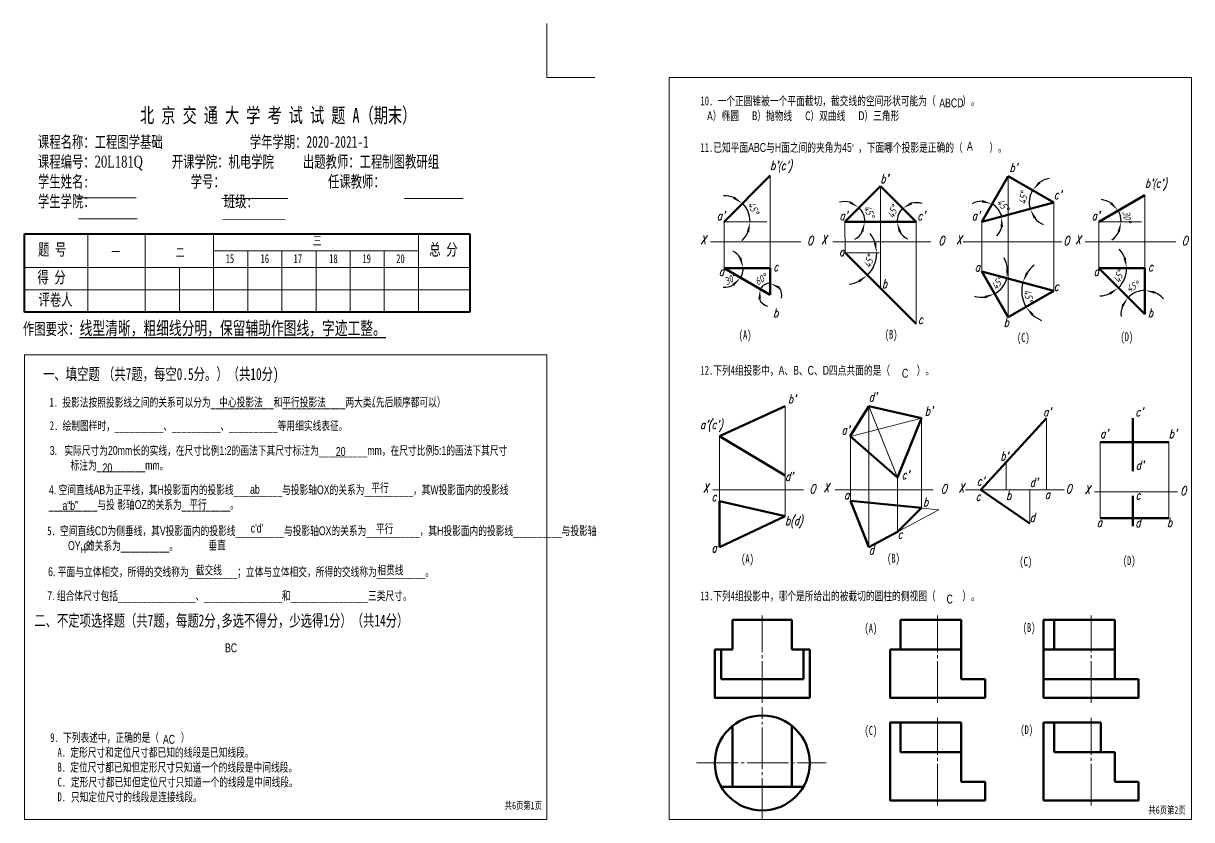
# Model space of a CAD drawing. Header units: millimetres. Extents: x 17497 to 18907, y 3200 to 3601.
# Drawn here: x 17497.1 to 17890.6, y 3332.3 to 3600.5 of the extents above; entities that cross this region are included whole.
import ezdxf

# ---------------------------------------------------------------- set-up
doc = ezdxf.new("R2010")
doc.units = ezdxf.units.MM
doc.header["$PDSIZE"] = -1
doc.linetypes.add('CENTER', pattern=[17, 14, -1, 1, -1])
for name, color, linetype, lineweight in [('中心线', 1, 'CENTER', 20), ('文字', 5, 'Continuous', 30), ('文字题目', 7, 'Continuous', 30), ('答案', 1, 'Continuous', 20), ('粗实线', 7, 'Continuous', 50), ('细实线', 5, 'Continuous', 20)]:
    doc.layers.add(name, color=color, linetype=linetype, lineweight=lineweight)
doc.styles.add('Romas', font='romans.shx', dxfattribs={"width": 0.7, "oblique": 15})
doc.styles.add('zhongwen', font='', dxfattribs={"width": 0.7})
doc.styles.add('中文', font='', dxfattribs={"width": 0.7})
doc.styles.add('仿宋体', font='simfang.ttf', dxfattribs={"width": 0.7})
doc.styles.add('数字', font='isocp.shx', dxfattribs={"width": 0.8, "oblique": 15, "bigfont": 'bigfont.shx'})
doc.styles.get('zhongwen').set_extended_font_data('仿宋_GB2312')
doc.styles.get('中文').set_extended_font_data('SimSun')
doc.dimstyles.new('GB-25', dxfattribs={"dimtxt": 2.5, "dimasz": 3.5, "dimexe": 1.75, "dimexo": 0, "dimgap": 0.875, "dimtad": 1, "dimdec": 0, "dimdsep": 46, "dimtxsty": '数字', "dimblk": 'Arrow', "dimcen": 3.5, "dimadec": 0, "dimazin": 0, "dimtfac": 0.7, "dimtdec": 0, "dimtmove": 0, "dimatfit": 0, "dimldrblk": 'Arrow', "dimfxl": 1.75, "dimtzin": 0, "dimarcsym": 0})

# ---------------------------------------------------------------- blocks, each defined once
blk = doc.blocks.new('Arrow')
blk.add_lwpolyline([(0, 0, 0, 0.238, 0), (-1, 0, 0.238, 0.238, 0)], format="xyseb")
blk = doc.blocks.new('*D54')
at = {"layer": 'Defpoints', "color": 0, "transparency": 16777216}
for p in [(17748.69, 3549.25), (17733.13, 3533.7), (17733.13, 3533.7), (17741.62, 3535.97), (17747.51, 3533.7)]:
    blk.add_point(p, dxfattribs=at)
at = {"layer": '文字', "color": 0, "lineweight": -2, "transparency": 16777216}
for start, end in [(67.9806, 90.9612), (0, 45), (314.0388, 337.0194)]:
    blk.add_arc((17733.13, 3533.7), 8.79, start, end, dxfattribs=at)
at = {"layer": '文字', "color": 0, "lineweight": -2, "transparency": 16777216, "xscale": 3.5, "yscale": 3.5, "zscale": 3.5}
for p, rotation in [((17739.34, 3539.91), 326.4903041839972), ((17741.92, 3533.7), 78.50969581600388)]:
    blk.add_blockref('Arrow', p, dxfattribs=dict(at, rotation=rotation))
at = {"layer": '文字', "color": 0, "transparency": 16777216, "insert": (17743.02, 3538.3), "char_height": 2.5, "attachment_point": 5, "rotation": 294.983, "style": '数字'}
blk.add_mtext('45°', dxfattribs=at)
blk = doc.blocks.new('*D55')
at = {"layer": 'Defpoints', "color": 0, "transparency": 16777216}
for p in [(17733.13, 3518.09), (17748.69, 3518.09), (17747.35, 3512.78), (17748.69, 3509.11), (17748.69, 3509.11)]:
    blk.add_point(p, dxfattribs=at)
at = {"layer": '文字', "color": 0, "lineweight": -2, "transparency": 16777216}
for start, end in [(90, 150), (343.5886, 36.7943), (203.2057, 256.4114)]:
    blk.add_arc((17748.69, 3509.11), 3.91, start, end, dxfattribs=at)
at = {"layer": '文字', "color": 0, "lineweight": -2, "transparency": 16777216, "xscale": 3.5, "yscale": 3.5, "zscale": 3.5}
for p, rotation in [((17745.3, 3511.06), 86.60283879009471), ((17748.69, 3513.02), 153.3971612098903)]:
    blk.add_blockref('Arrow', p, dxfattribs=dict(at, rotation=rotation))
at = {"layer": '文字', "color": 0, "transparency": 16777216, "insert": (17745.54, 3514.26), "char_height": 2.5, "attachment_point": 5, "rotation": 31.4087, "style": '数字'}
blk.add_mtext('60°', dxfattribs=at)
blk = doc.blocks.new('*D56')
at = {"layer": 'Defpoints', "color": 0, "transparency": 16777216}
for p in [(17773.94, 3523.21), (17773.94, 3523.21), (17794.83, 3523.21), (17783.14, 3517.89), (17802.67, 3494.48)]:
    blk.add_point(p, dxfattribs=at)
at = {"layer": '细实线', "color": 0, "lineweight": -2, "transparency": 16777216}
for start, end in [(18.9565, 37.913), (315, 360), (277.087, 296.0435)]:
    blk.add_arc((17773.94, 3523.21), 10.63, start, end, dxfattribs=at)
at = {"layer": '细实线', "color": 0, "lineweight": -2, "transparency": 16777216, "xscale": 3.5, "yscale": 3.5, "zscale": 3.5}
for p, rotation in [((17784.56, 3523.21), 279.4782427736553), ((17781.45, 3515.69), 35.52175722634531)]:
    blk.add_blockref('Arrow', p, dxfattribs=dict(at, rotation=rotation))
at = {"layer": '细实线', "color": 0, "transparency": 16777216, "insert": (17781.94, 3520.33), "char_height": 2.5, "attachment_point": 5, "rotation": 70.2132, "style": '数字'}
blk.add_mtext('45°', dxfattribs=at)
blk = doc.blocks.new('*D57')
at = {"layer": 'Defpoints', "color": 0, "transparency": 16777216}
for p in [(17733.13, 3518.09), (17733.13, 3518.09), (17748.69, 3518.09), (17739.49, 3516.97), (17748.69, 3509.11)]:
    blk.add_point(p, dxfattribs=at)
at = {"layer": '文字', "color": 0, "lineweight": -2, "transparency": 16777216}
for start, end in [(31.4463, 62.8927), (330, 360), (267.1073, 298.5537)]:
    blk.add_arc((17733.13, 3518.09), 6.46, start, end, dxfattribs=at)
at = {"layer": '文字', "color": 0, "lineweight": -2, "transparency": 16777216, "xscale": 3.5, "yscale": 3.5, "zscale": 3.5}
for p, rotation in [((17739.59, 3518.09), 285.7231667387285), ((17738.72, 3514.86), 44.2768332612427)]:
    blk.add_blockref('Arrow', p, dxfattribs=dict(at, rotation=rotation))
at = {"layer": '文字', "color": 0, "transparency": 16777216, "insert": (17735.2, 3514.28), "char_height": 2.5, "attachment_point": 5, "rotation": 28.5537, "style": '数字'}
blk.add_mtext('30°', dxfattribs=at)
blk = doc.blocks.new('*D58')
at = {"layer": 'Defpoints', "color": 0, "transparency": 16777216}
for p in [(17786.28, 3545.24), (17773.78, 3533.69), (17791.61, 3535.36), (17797.83, 3533.69), (17797.83, 3533.69)]:
    blk.add_point(p, dxfattribs=at)
at = {"layer": '文字', "color": 0, "lineweight": -2, "transparency": 16777216}
for start, end in [(135, 180), (71.9527, 103.4763), (211.5237, 243.0473)]:
    blk.add_arc((17797.83, 3533.69), 6.44, start, end, dxfattribs=at)
at = {"layer": '文字', "color": 0, "lineweight": -2, "transparency": 16777216, "xscale": 3.5, "yscale": 3.5, "zscale": 3.5}
for p, rotation in [((17793.27, 3538.24), 209.2381716188567), ((17791.39, 3533.69), 105.7618283811489)]:
    blk.add_blockref('Arrow', p, dxfattribs=dict(at, rotation=rotation))
at = {"layer": '文字', "color": 0, "transparency": 16777216, "insert": (17789.96, 3537.07), "char_height": 2.5, "attachment_point": 5, "rotation": 66.7899, "style": '数字'}
blk.add_mtext('45°', dxfattribs=at)
blk = doc.blocks.new('*D59')
at = {"layer": 'Defpoints', "color": 0, "transparency": 16777216}
for p in [(17785.81, 3545.73), (17773.78, 3533.69), (17773.78, 3533.69), (17780.34, 3535.45), (17797.83, 3533.69)]:
    blk.add_point(p, dxfattribs=at)
at = {"layer": '文字', "color": 0, "lineweight": -2, "transparency": 16777216}
for start, end in [(74.826, 104.6519), (0, 45), (300.3481, 330.174)]:
    blk.add_arc((17773.78, 3533.69), 6.8, start, end, dxfattribs=at)
at = {"layer": '文字', "color": 0, "lineweight": -2, "transparency": 16777216, "xscale": 3.5, "yscale": 3.5, "zscale": 3.5}
for p, rotation in [((17778.58, 3538.5), 329.9129754440715), ((17780.58, 3533.69), 75.08702455593372)]:
    blk.add_blockref('Arrow', p, dxfattribs=dict(at, rotation=rotation))
at = {"layer": '文字', "color": 0, "transparency": 16777216, "insert": (17782.02, 3537.11), "char_height": 2.5, "attachment_point": 5, "rotation": 292.5454, "style": '数字'}
blk.add_mtext('45°', dxfattribs=at)
blk = doc.blocks.new('*D60')
at = {"layer": 'Defpoints', "color": 0, "transparency": 16777216}
for p in [(17828.84, 3549.08), (17844.24, 3540.19), (17819.96, 3533.69), (17819.96, 3533.69), (17825.97, 3537.16)]:
    blk.add_point(p, dxfattribs=at)
at = {"layer": '文字', "color": 0, "lineweight": -2, "transparency": 16777216}
for start, end in [(89.2029, 118.4058), (15, 60), (316.5942, 345.7971)]:
    blk.add_arc((17819.96, 3533.69), 6.94, start, end, dxfattribs=at)
at = {"layer": '文字', "color": 0, "lineweight": -2, "transparency": 16777216, "xscale": 3.5, "yscale": 3.5, "zscale": 3.5}
for p, rotation in [((17823.43, 3539.7), 344.6014620472535), ((17826.66, 3535.49), 90.39853795273059)]:
    blk.add_blockref('Arrow', p, dxfattribs=dict(at, rotation=rotation))
at = {"layer": '文字', "color": 0, "transparency": 16777216, "insert": (17827.09, 3539.28), "char_height": 2.5, "attachment_point": 5, "rotation": 308.095, "style": '数字'}
blk.add_mtext('45°', dxfattribs=at)
blk = doc.blocks.new('*D61')
at = {"layer": 'Defpoints', "color": 0, "transparency": 16777216}
for p in [(17828.84, 3549.08), (17835.95, 3540.19), (17844.24, 3540.19), (17844.24, 3540.19), (17819.96, 3533.69)]:
    blk.add_point(p, dxfattribs=at)
at = {"layer": '文字', "color": 0, "lineweight": -2, "transparency": 16777216}
for start, end in [(101.2484, 125.6242), (150, 195), (219.3758, 243.7516)]:
    blk.add_arc((17844.24, 3540.19), 8.29, start, end, dxfattribs=at)
at = {"layer": '文字', "color": 0, "lineweight": -2, "transparency": 16777216, "xscale": 3.5, "yscale": 3.5, "zscale": 3.5}
for p, rotation in [((17837.06, 3544.34), 227.8120947619473), ((17836.23, 3538.05), 117.1879052380626)]:
    blk.add_blockref('Arrow', p, dxfattribs=dict(at, rotation=rotation))
at = {"layer": '文字', "color": 0, "transparency": 16777216, "insert": (17833.93, 3541.69), "char_height": 2.5, "attachment_point": 5, "rotation": 81.7222, "style": '数字'}
blk.add_mtext('45°', dxfattribs=at)
blk = doc.blocks.new('*D62')
at = {"layer": 'Defpoints', "color": 0, "transparency": 16777216}
for p in [(17819.96, 3516.98), (17819.96, 3516.98), (17826.13, 3510.81), (17844.24, 3510.48), (17828.84, 3501.59)]:
    blk.add_point(p, dxfattribs=at)
at = {"layer": '文字', "color": 0, "lineweight": -2, "transparency": 16777216}
for start, end in [(8.1395, 31.2791), (300, 345), (253.7209, 276.8605)]:
    blk.add_arc((17819.96, 3516.98), 8.73, start, end, dxfattribs=at)
at = {"layer": '文字', "color": 0, "lineweight": -2, "transparency": 16777216, "xscale": 3.5, "yscale": 3.5, "zscale": 3.5}
for p, rotation in [((17828.38, 3514.73), 266.5697728846606), ((17824.32, 3509.43), 18.43022711533362)]:
    blk.add_blockref('Arrow', p, dxfattribs=dict(at, rotation=rotation))
at = {"layer": '文字', "color": 0, "transparency": 16777216, "insert": (17825.2, 3512.97), "char_height": 2.5, "attachment_point": 5, "rotation": 52.5509, "style": '数字'}
blk.add_mtext('45°', dxfattribs=at)
blk = doc.blocks.new('*D63')
at = {"layer": 'Defpoints', "color": 0, "transparency": 16777216}
for p in [(17819.96, 3516.98), (17833.39, 3510.48), (17844.24, 3510.48), (17844.24, 3510.48), (17828.84, 3501.59)]:
    blk.add_point(p, dxfattribs=at)
at = {"layer": '文字', "color": 0, "lineweight": -2, "transparency": 16777216}
for start, end in [(127.8619, 146.431), (165, 210), (228.569, 247.1381)]:
    blk.add_arc((17844.24, 3510.48), 10.85, start, end, dxfattribs=at)
at = {"layer": '文字', "color": 0, "lineweight": -2, "transparency": 16777216, "xscale": 3.5, "yscale": 3.5, "zscale": 3.5}
for p, rotation in [((17833.76, 3513.29), 245.7154845178228), ((17834.84, 3505.05), 129.2845154821714)]:
    blk.add_blockref('Arrow', p, dxfattribs=dict(at, rotation=rotation))
at = {"layer": '文字', "color": 0, "transparency": 16777216, "insert": (17835.68, 3508.79), "char_height": 2.5, "attachment_point": 5, "rotation": 281.1316, "style": '数字'}
blk.add_mtext('45°', dxfattribs=at)
blk = doc.blocks.new('*D68')
at = {"layer": 'Defpoints', "color": 0, "transparency": 16777216}
for p in [(17878.42, 3544.69), (17859.37, 3533.7), (17859.37, 3533.7), (17866.44, 3536.27), (17873.75, 3533.7)]:
    blk.add_point(p, dxfattribs=at)
at = {"layer": '文字', "color": 0, "lineweight": -2, "transparency": 16777216}
for start, end in [(56.9049, 83.8098), (0, 30), (306.1902, 333.0951)]:
    blk.add_arc((17859.37, 3533.7), 7.52, start, end, dxfattribs=at)
at = {"layer": '文字', "color": 0, "lineweight": -2, "transparency": 16777216, "xscale": 3.5, "yscale": 3.5, "zscale": 3.5}
for p, rotation in [((17865.88, 3537.46), 313.4524583747278), ((17866.89, 3533.7), 76.54754162527036)]:
    blk.add_blockref('Arrow', p, dxfattribs=dict(at, rotation=rotation))
at = {"layer": '文字', "color": 0, "transparency": 16777216, "insert": (17868.87, 3535.37), "char_height": 2.5, "attachment_point": 5, "rotation": 280.0106, "style": '数字'}
blk.add_mtext('30°', dxfattribs=at)
blk = doc.blocks.new('*D69')
at = {"layer": 'Defpoints', "color": 0, "transparency": 16777216}
for p in [(17859.37, 3518.09), (17859.37, 3518.09), (17874.92, 3518.09), (17868.43, 3515.66), (17874.92, 3502.53)]:
    blk.add_point(p, dxfattribs=at)
at = {"layer": '文字', "color": 0, "lineweight": -2, "transparency": 16777216}
for start, end in [(21.4996, 42.9992), (315, 0), (272.0008, 293.5004)]:
    blk.add_arc((17859.37, 3518.09), 9.38, start, end, dxfattribs=at)
at = {"layer": '文字', "color": 0, "lineweight": -2, "transparency": 16777216, "xscale": 3.5, "yscale": 3.5, "zscale": 3.5}
for p, rotation in [((17868.75, 3518.09), 280.7497878928218), ((17866, 3511.45), 34.2502121071739)]:
    blk.add_blockref('Arrow', p, dxfattribs=dict(at, rotation=rotation))
at = {"layer": '文字', "color": 0, "transparency": 16777216, "insert": (17866.06, 3515.28), "char_height": 2.5, "attachment_point": 5, "rotation": 67.2627, "style": '数字'}
blk.add_mtext('45°', dxfattribs=at)
blk = doc.blocks.new('*D70')
at = {"layer": 'Defpoints', "color": 0, "transparency": 16777216}
for p in [(17859.37, 3518.09), (17874.92, 3518.09), (17872.83, 3510.34), (17874.92, 3502.53), (17874.92, 3502.53)]:
    blk.add_point(p, dxfattribs=at)
at = {"layer": '文字', "color": 0, "lineweight": -2, "transparency": 16777216}
for start, end in [(90, 135), (39.953, 64.9765), (160.0235, 185.047)]:
    blk.add_arc((17874.92, 3502.53), 8.08, start, end, dxfattribs=at)
at = {"layer": '文字', "color": 0, "lineweight": -2, "transparency": 16777216, "xscale": 3.5, "yscale": 3.5, "zscale": 3.5}
for p, rotation in [((17874.92, 3510.61), 167.4882473665967), ((17869.21, 3508.25), 57.51175263339031)]:
    blk.add_blockref('Arrow', p, dxfattribs=dict(at, rotation=rotation))
at = {"layer": '文字', "color": 0, "transparency": 16777216, "insert": (17870.81, 3511.87), "char_height": 2.5, "attachment_point": 5, "rotation": 23.7758, "style": '数字'}
blk.add_mtext('45°', dxfattribs=at)

msp = doc.modelspace()

# ---------------------------------------------------------------- linework, layer by layer
at = {"layer": '中心线'}
for p, q in [((17746.02, 3371.67), (17746.02, 3401.09)), ((17805.04, 3371.67), (17805.04, 3401.09)), ((17856.77, 3371.67), (17856.77, 3401.09)), ((17746.02, 3332.29), (17746.02, 3370.15)), ((17805.04, 3337.11), (17805.04, 3366.54)), ((17856.77, 3337.11), (17856.77, 3366.54)), ((17723.9, 3351.4), (17767.57, 3351.4))]:
    msp.add_line(p, q, dxfattribs=at)
at = {"layer": '答案'}
for p, q in [((17781.92, 3471.54), (17791.61, 3447.6)), ((17775.75, 3461.37), (17799.65, 3467.59)), ((17775.75, 3439.7), (17805.47, 3436.7)), ((17781.92, 3424.07), (17805.47, 3436.7))]:
    msp.add_line(p, q, dxfattribs=at)
at = {"layer": '粗实线'}
for p, q in [((17733.13, 3533.7), (17748.69, 3549.25)), ((17785.81, 3545.73), (17773.78, 3533.69)), ((17797.83, 3533.69), (17785.8, 3545.72)), ((17819.96, 3533.69), (17828.84, 3549.08)), ((17844.24, 3540.19), (17828.84, 3549.08)), ((17859.37, 3533.7), (17874.92, 3542.68)), ((17819.96, 3533.69), (17844.24, 3540.19)), ((17773.78, 3533.69), (17797.83, 3533.69)), ((17797.83, 3499.31), (17773.94, 3523.21)), ((17733.13, 3518.09), (17748.69, 3518.09)), ((17748.69, 3509.11), (17733.13, 3518.09)), ((17748.69, 3518.09), (17748.69, 3509.11)), ((17859.37, 3518.09), (17874.92, 3518.09)), ((17874.92, 3502.53), (17859.37, 3518.09)), ((17874.92, 3518.09), (17874.92, 3502.53)), ((17819.96, 3516.98), (17844.24, 3510.48)), ((17819.96, 3516.98), (17828.84, 3501.59)), ((17828.84, 3501.59), (17844.24, 3510.48)), ((17753.72, 3471.54), (17731.59, 3461.49)), ((17775.61, 3461.49), (17781.92, 3471.54)), ((17781.92, 3471.54), (17799.65, 3467.59)), ((17799.65, 3467.59), (17791.61, 3447.6)), ((17819.64, 3443.36), (17841.73, 3467.59)), ((17870.87, 3467.59), (17870.87, 3449.63)), ((17731.59, 3461.49), (17753.72, 3448.27)), ((17791.61, 3447.6), (17775.61, 3461.49)), ((17859.83, 3459.46), (17882.97, 3459.46)), ((17819.64, 3443.36), (17836.15, 3432.07)), ((17753.72, 3434.49), (17731.59, 3439.59)), ((17731.59, 3439.59), (17731.59, 3424.07)), ((17775.75, 3439.7), (17781.92, 3424.07)), ((17799.65, 3437.29), (17775.75, 3439.7)), ((17870.87, 3441.41), (17870.87, 3431.18)), ((17791.61, 3429.27), (17799.65, 3437.29)), ((17731.59, 3424.07), (17753.72, 3434.49)), ((17859.83, 3433.9), (17882.97, 3433.9)), ((17781.92, 3424.07), (17791.61, 3429.27)), ((17736.02, 3389.56), (17736.02, 3399.56)), ((17756.02, 3389.56), (17756.02, 3399.56)), ((17792.55, 3389.56), (17792.55, 3399.56)), ((17813.04, 3399.56), (17813.04, 3379.56)), ((17844.28, 3389.56), (17844.28, 3399.56)), ((17864.77, 3399.56), (17864.77, 3379.56)), ((17730.02, 3389.56), (17736.02, 3389.56)), ((17732.16, 3379.56), (17732.16, 3389.56)), ((17732.16, 3389.56), (17732.16, 3379.56)), ((17756.02, 3389.56), (17762.02, 3389.56)), ((17759.88, 3379.56), (17759.88, 3389.56)), ((17792.55, 3389.56), (17789.04, 3389.56)), ((17792.55, 3389.56), (17813.04, 3389.56)), ((17844.28, 3389.56), (17840.77, 3389.56)), ((17844.28, 3389.56), (17864.77, 3389.56)), ((17732.16, 3379.56), (17759.88, 3379.56)), ((17813.04, 3379.56), (17821.04, 3379.56)), ((17840.77, 3379.56), (17872.77, 3379.56)), ((17792.55, 3355), (17792.55, 3365)), ((17813.04, 3365), (17813.04, 3345)), ((17844.28, 3355), (17844.28, 3365)), ((17860.04, 3355), (17860.04, 3365)), ((17736.02, 3363.89), (17736.02, 3343.4)), ((17756.02, 3363.89), (17756.02, 3343.4)), ((17792.55, 3355), (17813.04, 3355)), ((17844.28, 3355), (17864.77, 3355)), ((17864.77, 3355), (17864.77, 3345)), ((17813.04, 3345), (17821.04, 3345)), ((17864.77, 3345), (17872.77, 3345)), ((17732.16, 3343.4), (17759.88, 3343.4))]:
    msp.add_line(p, q, dxfattribs=at)
for points in [[(17756.02, 3399.56), (17736.02, 3399.56)], [(17813.04, 3399.56), (17792.55, 3399.56)], [(17864.77, 3399.56), (17840.77, 3399.56), (17840.77, 3373.35), (17872.77, 3373.35), (17872.77, 3379.56)], [(17730.02, 3389.56), (17730.02, 3373.35), (17762.02, 3373.35), (17762.02, 3389.56)], [(17789.04, 3389.56), (17789.04, 3373.35), (17821.04, 3373.35), (17821.04, 3379.56)], [(17813.04, 3365), (17789.04, 3365), (17789.04, 3338.79), (17821.04, 3338.79), (17821.04, 3345)], [(17860.04, 3365), (17840.77, 3365), (17840.77, 3338.79), (17872.77, 3338.79), (17872.77, 3345)]]:
    msp.add_lwpolyline(points, dxfattribs=at)
msp.add_circle((17746.02, 3351.4), 16, dxfattribs=at)
at = {"layer": '细实线'}
for p, q in [((17673.47, 3582.29), (17673.47, 3600.54)), ((17673.47, 3582.29), (17689.6, 3582.29)), ((17748.69, 3549.25), (17748.69, 3509.11)), ((17785.8, 3545.72), (17785.8, 3511.34)), ((17828.84, 3549.08), (17828.84, 3501.59)), ((17515.37, 3541.74), (17535.14, 3541.74)), ((17563.94, 3541.59), (17586.2, 3541.59)), ((17625.47, 3541.58), (17645.23, 3541.58)), ((17874.92, 3542.68), (17874.92, 3502.53)), ((17844.24, 3540.19), (17844.24, 3510.48)), ((17515.66, 3534.67), (17535.42, 3534.67)), ((17564.33, 3534.44), (17585.37, 3534.38)), ((17733.13, 3533.7), (17747.51, 3533.7)), ((17733.13, 3533.7), (17733.13, 3518.09)), ((17773.78, 3533.69), (17773.94, 3523.21)), ((17797.83, 3533.69), (17797.83, 3499.31)), ((17819.96, 3533.69), (17819.96, 3516.98)), ((17859.37, 3533.7), (17873.75, 3533.7)), ((17859.37, 3533.7), (17859.37, 3518.09)), ((17518.82, 3529.67), (17518.82, 3503.23)), ((17538.22, 3529.67), (17538.22, 3503.23)), ((17561.22, 3529.67), (17561.22, 3503.23)), ((17630.22, 3529.67), (17630.22, 3503.23)), ((17728.53, 3526.96), (17759.04, 3526.96)), ((17769.77, 3526.96), (17802.82, 3526.96)), ((17813.63, 3526.96), (17846.87, 3526.96)), ((17854.76, 3526.96), (17885.28, 3526.96)), ((17561.22, 3523.94), (17630.22, 3523.94)), ((17572.72, 3523.94), (17572.72, 3503.23)), ((17584.22, 3523.94), (17584.22, 3503.23)), ((17584.22, 3523.94), (17584.22, 3503.23)), ((17595.72, 3523.94), (17595.72, 3503.23)), ((17607.22, 3523.94), (17607.22, 3503.23)), ((17618.72, 3523.94), (17618.72, 3503.23)), ((17773.94, 3523.21), (17785.4, 3523.21)), ((17497.47, 3518.28), (17647.47, 3518.28)), ((17549.72, 3518.28), (17549.72, 3503.23)), ((17497.47, 3510.78), (17647.47, 3510.78)), ((17497.47, 3488.9), (17673.47, 3488.9)), ((17753.72, 3471.54), (17753.72, 3434.49)), ((17781.92, 3471.54), (17781.92, 3424.07)), ((17799.65, 3467.59), (17799.65, 3437.29)), ((17841.73, 3467.59), (17841.73, 3443.36)), ((17731.59, 3461.49), (17731.59, 3424.07)), ((17775.75, 3461.72), (17775.75, 3439.7)), ((17859.83, 3459.46), (17859.83, 3433.9)), ((17882.97, 3459.46), (17882.97, 3433.9)), ((17828.16, 3452.7), (17828.16, 3443.36)), ((17791.61, 3447.6), (17791.61, 3429.27)), ((17729.34, 3443.36), (17759.85, 3443.36)), ((17770.58, 3443.36), (17803.63, 3443.36)), ((17814.43, 3443.36), (17847.68, 3443.36)), ((17836.15, 3443.36), (17836.15, 3432.07)), ((17857.91, 3442.75), (17885.88, 3442.75))]:
    msp.add_line(p, q, dxfattribs=at)
at = {"layer": '细实线', "lineweight": 40}
for p, q in [((17497.47, 3529.67), (17647.47, 3529.67)), ((17497.47, 3503.23), (17497.47, 3529.67)), ((17647.47, 3529.67), (17647.47, 3503.23)), ((17647.47, 3503.23), (17497.47, 3503.23))]:
    msp.add_line(p, q, dxfattribs=at)
at = {"layer": '细实线'}
msp.add_lwpolyline([(17714.63, 3332.29), (17890.63, 3332.29), (17890.63, 3582.29), (17714.63, 3582.29)], close=True, dxfattribs=at)
msp.add_lwpolyline([(17497.47, 3488.9), (17497.47, 3332.29), (17673.47, 3332.29), (17673.47, 3488.9)], dxfattribs=at)

# ---------------------------------------------------------------- texts
at = {"lineweight": 25, "style": '中文', "width": 0.7}
msp.add_text('北 京 交 通 大 学 考 试 试 题 A（期末）', height=5, dxfattribs=at).set_placement((17536.45, 3567.08))
at = {"layer": '文字', "char_height": 3, "attachment_point": 1}
for s, width, gutter_width, heights, insert, style in [('\\pxqj;10. {\\fArial Unicode MS|b0|i0|c134|p0;一个正圆锥被一个平面截切，截交线的空间形状可能为（           ）。\\fCalibri|b0|i0|c0|p32;\\P\\pq*;  \\fCalibri|b0|i0|c134|p32; \\fCalibri|b0|i0|c0|p32;A\\fArial Unicode MS|b0|i0|c134|p0;）椭圆\\fArial Unicode MS|b0|i0|c0|p0;\u2002\u2002\u2002\\fCalibri|b0|i0|c0|p32;B\\fArial Unicode MS|b0|i0|c134|p0;）抛物线\\fArial Unicode MS|b0|i0|c0|p0;\u2002\u2002\u2002\\fCalibri|b0|i0|c0|p32;C\\fArial Unicode MS|b0|i0|c134|p0;）双曲线\\fArial Unicode MS|b0|i0|c0|p0;\u2002\u2002\u2002\\fCalibri|b0|i0|c0|p32;D\\fArial Unicode MS|b0|i0|c134|p0;）三角形}', 132.3871, 10, [0], (17725.22, 3575.93), '仿宋体'), ('\\A1;11.{\\fArial Unicode MS|b0|i0|c134|p0;已知平面ABC与\\fArial Unicode MS|b0|i0|c0|p0;H\\fArial Unicode MS|b0|i0|c134|p0;面之间的夹角为\\fArial Unicode MS|b0|i0|c0|p0;45\\fArial Unicode MS|b0|i0|c134|p0;\\H0.7x;\\S。^ ;\\H1.42857x;，下面哪个投影是正确的（           ）。}', 134.2748, 10, [0], (17725.22, 3561.26), '仿宋体'), ("b'{\\fArial Unicode MS|b0|i0|c0|p0;(}c')", 3.5513, 15, [3.57], (17748.69, 3554.18), 'Romas'), ("b'", 3.5513, 15, [3.57], (17829.32, 3553.47), 'Romas'), ("b'", 3.5513, 15, [3.57], (17785.81, 3549.73), 'Romas'), ("b'{\\fArial Unicode MS|b0|i0|c0|p0;(}c')", 3.5513, 15, [3.57], (17874.92, 3548.21), 'Romas'), ("c'", 3.5513, 15, [3.57], (17844.24, 3544.3), 'Romas'), ("a'", 3.5513, 15, [3.57], (17730.74, 3537.27), 'Romas'), ("a'", 3.5513, 15, [3.57], (17772.05, 3537.26), 'Romas'), ("c'", 3.5513, 15, [3.57], (17798.29, 3537.26), 'Romas'), ("a'", 3.5513, 15, [3.57], (17816.61, 3537.26), 'Romas'), ("a'", 3.5513, 15, [3.57], (17856.98, 3537.27), 'Romas'), ('X', 6.7706, 15, [0], (17725.22, 3529.12), 'Romas'), ('O', 2.8792, 15, [0], (17761.11, 3528.81), 'Romas'), ('X', 6.7706, 15, [0], (17765.87, 3529.2), 'Romas'), ('O', 2.8792, 15, [0], (17805.35, 3528.81), 'Romas'), ('X', 6.7706, 15, [0], (17811.38, 3529.12), 'Romas'), ('O', 2.8792, 15, [0], (17847.44, 3528.81), 'Romas'), ('X', 6.7706, 15, [0], (17851.45, 3529.12), 'Romas'), ('O', 2.8792, 15, [0], (17887.34, 3528.81), 'Romas'), ('a', 3.5513, 15, [3.57], (17771.87, 3525.16), 'Romas'), ('c', 3.5513, 15, [3.57], (17749.75, 3520.05), 'Romas'), ('a', 3.5513, 15, [3.57], (17817.61, 3519.98), 'Romas'), ('c', 3.5513, 15, [3.57], (17875.98, 3520.05), 'Romas'), ('a', 3.5513, 15, [3.57], (17731.41, 3518.51), 'Romas'), ('b', 3.5513, 15, [3.57], (17786.35, 3514.34), 'Romas'), ('a', 3.5513, 15, [3.57], (17857.64, 3518.51), 'Romas'), ('c', 3.5513, 15, [3.57], (17844.24, 3513.48), 'Romas'), ('b', 3.5513, 15, [3.57], (17749.69, 3504.53), 'Romas'), ('b', 3.5513, 15, [3.57], (17875.92, 3504.53), 'Romas'), ('c', 3.5513, 15, [3.57], (17798.52, 3502.31), 'Romas'), ('b', 3.5513, 15, [3.57], (17827.35, 3501.36), 'Romas'), ('(A)', 7.116, 10, [0], (17738.1, 3497.08), '仿宋体'), ('({\\fFangSong|b1|i0|c134|p49;B})', 7.116, 10, [0], (17787.27, 3497.27), '仿宋体'), ('(C)', 7.116, 10, [0], (17831.81, 3496.18), '仿宋体'), ('(D)', 7.116, 10, [0], (17866.67, 3496.47), '仿宋体'), ('12.{\\fArial Unicode MS|b0|i0|c134|p0;下列}4{\\fArial Unicode MS|b0|i0|c134|p0;组投影中，A、B、C、D四点共面的是（           ）。}', 140.4394, 10, [0], (17725.22, 3485.16), '仿宋体'), ('\\A1;\\pxi-2.3333,l2.3333;1. {\\fArial Unicode MS|b0|i0|c134|p0;投影法按照投影线之间的关系可以分为\\A0;\\fArial Unicode MS|b0|i0|c0|p0;_____________\\A1;\\fArial Unicode MS|b0|i0|c134|p0;和\\A0;\\fArial Unicode MS|b0|i0|c0|p0;_____________\\A1;\\fArial Unicode MS|b0|i0|c134|p0;两大类。}', 156.1042, 10, [0], (17505.97, 3474.41), '仿宋体'), ("b'", 3.5513, 15, [3.57], (17754.68, 3475.55), 'Romas'), ("d'", 2.7422, 15, [0], (17781.92, 3476.18), 'Romas'), ("b'", 2.7422, 15, [0], (17800.77, 3471.46), 'Romas'), ("a'", 2.7422, 15, [0], (17840.65, 3471.16), 'Romas'), ("c'", 2.7422, 15, [0], (17871.72, 3471.16), 'Romas'), ('\\A1;\\pxi-1,l1;2. {\\fArial Unicode MS|b0|i0|c134|p0;绘制图样时，\\fArial Unicode MS|b0|i0|c0|p0;__________\\fArial Unicode MS|b0|i0|c134|p0;、\\fArial Unicode MS|b0|i0|c0|p0;__________\\fArial Unicode MS|b0|i0|c134|p0;、\\fArial Unicode MS|b0|i0|c0|p0;__________\\fArial Unicode MS|b0|i0|c134|p0;等用细实线表征。}', 156.1042, 10, [0], (17506.05, 3466.52), '仿宋体'), ("a'(c')", 2.7422, 15, [0], (17725.06, 3466.9), 'Romas'), ("a'", 2.7422, 15, [0], (17772.74, 3465.06), 'Romas'), ("a'", 2.7422, 15, [0], (17859.83, 3463.85), 'Romas'), ("b'", 2.7422, 15, [0], (17882.97, 3463.85), 'Romas'), ('\\A1;\\pxi-2.3333,l2.3333;{\\fArial Unicode MS|b0|i0|c0|p0;3. \\fArial Unicode MS|b0|i0|c134|p0;  实际尺寸为20mm长的实线，在尺寸比例1:2的画法下其尺寸标注为\\A0;\\fArial Unicode MS|b0|i0|c0|p0;__________\\A1;\\fArial Unicode MS|b0|i0|c134|p0;mm，在尺寸比例5:1的画法下其尺寸标注为\\A0;\\fArial Unicode MS|b0|i0|c0|p0;__________\\A1;\\fArial Unicode MS|b0|i0|c134|p0;mm。  }', 156.1042, 10, [0], (17506.05, 3458.17), '仿宋体'), ("b'", 2.7422, 15, [0], (17826.2, 3456.28), 'Romas'), ("d'", 2.7422, 15, [0], (17871.84, 3453.2), 'Romas'), ("d'", 2.7422, 15, [0], (17753.72, 3449.4), 'Romas'), ("c'", 2.7422, 15, [0], (17792.98, 3449.99), 'Romas'), ("c'", 2.7422, 15, [0], (17818.3, 3447.85), 'Romas'), ("d'", 2.7422, 15, [0], (17836.15, 3447.41), 'Romas'), ('\\A1;{\\fArial Unicode MS|b0|i0|c134|p0;4. 空间直线AB为正平线，其H投影面内的投影线\\fArial Unicode MS|b0|i0|c0|p0;__________\\fArial Unicode MS|b0|i0|c134|p0;与投影轴OX的关系为\\fArial Unicode MS|b0|i0|c0|p0;__________\\fArial Unicode MS|b0|i0|c134|p0;，其W投影面内的投影线\\fArial Unicode MS|b0|i0|c0|p0;__________\\fArial Unicode MS|b0|i0|c134|p0;与投 影轴OZ的关系为\\fArial Unicode MS|b0|i0|c0|p0;__________\\fArial Unicode MS|b0|i0|c134|p0;。}', 156.1042, 10, [0], (17505.76, 3444.93), '仿宋体'), ('X', 6.7706, 15, [0], (17726.02, 3445.52), 'Romas'), ('O', 2.8792, 15, [0], (17761.92, 3445.21), 'Romas'), ('X', 6.7706, 15, [0], (17766.68, 3445.6), 'Romas'), ('O', 2.8792, 15, [0], (17806.16, 3445.21), 'Romas'), ('X', 6.7706, 15, [0], (17812.19, 3445.52), 'Romas'), ('O', 2.8792, 15, [0], (17848.24, 3445.21), 'Romas'), ('X', 6.7706, 15, [0], (17854.59, 3444.91), 'Romas'), ('O', 2.8792, 15, [0], (17886.83, 3444.6), 'Romas'), ('c', 2.7422, 15, [0], (17728.95, 3442.59), 'Romas'), ('a', 2.7422, 15, [0], (17773.57, 3443.27), 'Romas'), ('b', 2.7422, 15, [0], (17800.18, 3440.82), 'Romas'), ('c', 2.7422, 15, [0], (17817.9, 3442.68), 'Romas'), ('b', 2.7422, 15, [0], (17828.16, 3443.01), 'Romas'), ('a', 2.7422, 15, [0], (17841.2, 3443.36), 'Romas'), ('c', 2.7422, 15, [0], (17871.78, 3443.11), 'Romas'), ('d', 2.7422, 15, [0], (17836.15, 3435.64), 'Romas'), ('\\A1;\\pxi-2.3333,l2.3333;5. {\\fArial Unicode MS|b0|i0|c134|p0;空间直线CD为侧垂线，其V投影面内的投影线\\fArial Unicode MS|b0|i0|c0|p0;__________\\fArial Unicode MS|b0|i0|c134|p0;与投影轴OX的关系为\\fArial Unicode MS|b0|i0|c0|p0;___________\\fArial Unicode MS|b0|i0|c134|p0;，其H投影面内的投影线\\fArial Unicode MS|b0|i0|c0|p0;__________\\fArial Unicode MS|b0|i0|c134|p0;与投影轴OY\\H0.7x;\\S^ H;\\H1.42857x;的关系为\\fArial Unicode MS|b0|i0|c0|p0;__________\\fArial Unicode MS|b0|i0|c134|p0;。}', 156.1042, 10, [0], (17505.19, 3431.11), '仿宋体'), ('b(d)', 2.7422, 15, [0], (17753.72, 3434.52), 'Romas'), ('a', 2.7422, 15, [0], (17858.73, 3433.95), 'Romas'), ('d', 2.7422, 15, [0], (17871.72, 3433.83), 'Romas'), ('b', 2.7422, 15, [0], (17882.36, 3433.95), 'Romas'), ('c', 2.7422, 15, [0], (17791.61, 3429.96), 'Romas'), ('a', 2.7422, 15, [0], (17728.95, 3425.34), 'Romas'), ('d', 2.7422, 15, [0], (17781.92, 3424.63), 'Romas'), ('(A)', 7.116, 10, [0], (17738.9, 3421.67), '仿宋体'), ('({\\fFangSong|b1|i0|c134|p49;B})', 7.116, 10, [0], (17788.08, 3421.85), '仿宋体'), ('(C)', 7.116, 10, [0], (17832.62, 3420.76), '仿宋体'), ('(D)', 7.116, 10, [0], (17867.47, 3421.05), '仿宋体'), ('\\A1;\\pxi-2.3333,l2.3333;{\\fArial Unicode MS|b0|i0|c134|p0;\\H1x;6. 平面与立体相交，所得的交线称为\\fArial Unicode MS|b0|i0|c0|p0;__________\\fArial Unicode MS|b0|i0|c134|p0;；立体与立体相交，所得的交线称为\\A0;\\fArial Unicode MS|b0|i0|c0|p0;__________\\A1;\\fArial Unicode MS|b0|i0|c134|p0;。}', 156.1042, 10, [0], (17505.47, 3417.31), '仿宋体'), ('\\A1;{\\fArial Unicode MS|b0|i0|c134|p0;7. 组合体尺寸包括\\A0;\\fArial Unicode MS|b0|i0|c0|p0;________________\\fArial Unicode MS|b0|i0|c134|p0;、\\fArial Unicode MS|b0|i0|c0|p0;________________\\fArial Unicode MS|b0|i0|c134|p0;和\\fArial Unicode MS|b0|i0|c0|p0;________________\\fArial Unicode MS|b0|i0|c134|p0;三类尺寸。}', 156.1042, 10, [0], (17505.19, 3409.24), '仿宋体'), ('13.{\\fArial Unicode MS|b0|i0|c134|p0;下列}4{\\fArial Unicode MS|b0|i0|c134|p0;组投影中，哪个是所给出的被截切的圆柱的侧视图（           ）。}', 140.4394, 10, [0], (17725.22, 3409.17), '仿宋体'), ('(A)', 7.116, 10, [0], (17780.45, 3398.33), '仿宋体'), ('({\\fFangSong|b1|i0|c134|p49;B})', 7.116, 10, [0], (17833.75, 3398.51), '仿宋体'), ('(D)', 7.116, 10, [0], (17832.95, 3364.11), '仿宋体'), ('9. {\\fArial Unicode MS|b0|i0|c134|p0;下列表述中，正确的是（         ）\\P   }A. {\\fArial Unicode MS|b0|i0|c134|p0;定形尺寸和定位尺寸都已知的线段是已知线段。\\P   }B. {\\fArial Unicode MS|b0|i0|c134|p0;定位尺寸都已知但定形尺寸只知道一个的线段是中间线段。\\P   }C.{\\fArial Unicode MS|b0|i0|c134|p0;  定形尺寸都已知但定位尺寸只知道一个的线段是中间线段。\\P\\pxi-4.0958,l4.0958;   }D.{\\fArial Unicode MS|b0|i0|c134|p0;  只知定位尺寸的线段是连接线段。}', 169.7798, 10, [0], (17506.21, 3361.46), '仿宋体'), ('(C)', 7.116, 10, [0], (17780.45, 3363.82), '仿宋体')]:
    msp.add_mtext_dynamic_manual_height_columns(s, width=width, gutter_width=gutter_width, heights=heights, dxfattribs=dict(at, insert=insert, style=style))
at = {"layer": '文字题目', "style": '中文', "width": 0.7}
for s, p in [('共6页第1页', (17659.28, 3335.8)), ('共6页第2页', (17876.08, 3334.27))]:
    msp.add_text(s, height=2.5, dxfattribs=at).set_placement(p)
at = {"layer": '文字题目', "char_height": 4, "attachment_point": 1}
for s, insert, width, style in [('{\\fArial Unicode MS|b0|i0|c134|p0;一、填空题 （共}7{\\fArial Unicode MS|b0|i0|c134|p0;题，每空}0.5{\\fArial Unicode MS|b0|i0|c134|p0;分。）（共}10{\\fArial Unicode MS|b0|i0|c134|p0;分})', (17503.78, 3484.42), 170.5768, '中文'), ('{\\fArial Unicode MS|b0|i0|c134|p0;二、不定项选择题（共\\fSimSun|b0|i0|c134|p2;7\\fArial Unicode MS|b0|i0|c134|p0;题，每题\\fSimSun|b0|i0|c134|p2;2\\fArial Unicode MS|b0|i0|c134|p0;分\\fSimSun|b0|i0|c134|p2;,\\fArial Unicode MS|b0|i0|c134|p0;多选不得分，少选得\\fSimSun|b0|i0|c134|p2;1\\fArial Unicode MS|b0|i0|c134|p0;分）（共\\fSimSun|b0|i0|c134|p2;14\\fArial Unicode MS|b0|i0|c134|p0;分）}', (17500.82, 3401.37), 160.0082, 'zhongwen')]:
    msp.add_mtext(s, dxfattribs=dict(at, insert=insert, width=width, style=style))
at = {"layer": '答案', "char_height": 3, "attachment_point": 1, "style": '仿宋体'}
for s, width, heights, insert in [('\\pxqc;{\\fArial Unicode MS|b0|i0|c134|p0;ABCD}', 14.8108, [6.83], (17802.3, 3575.22)), ('\\pxqc;{\\fArial Unicode MS|b0|i0|c0|p0;A}', 14.8108, [6.83], (17808.51, 3560.71)), ('\\pxqc;{\\fArial Unicode MS|b0|i0|c134|p0;C}', 14.8108, [6.83], (17786.72, 3484.18)), ('\\pxi-3,l5,r1.6104,qj,t5;{\\fArial Unicode MS|b0|i0|c134|p0;中心投影法^I    平行投影法\\fArial Unicode MS|b0|i0|c0|p0;                 \\fArial Unicode MS|b0|i0|c134|p0;（先后顺序都可以）}', 113.7942, [3.52], (17557.09, 3474.46)), ('{\\fArial Unicode MS|b0|i0|c134|p0;20}', 113.7942, [3.52], (17602.39, 3457.81)), ('{\\fArial Unicode MS|b0|i0|c134|p0;20}', 113.7942, [3.52], (17523.81, 3452.31)), ('\\pxqc;{\\fArial Unicode MS|b0|i0|c134|p0;ab}', 14.8108, [6.83], (17567.72, 3445.06)), ('\\pxqc;{\\fArial Unicode MS|b0|i0|c134|p0;平行}', 14.8108, [6.83], (17609.89, 3445.63)), ('\\pxqc;{\\fArial Unicode MS|b0|i0|c134|p0;a“b”}', 14.8108, [6.83], (17505.51, 3439.58)), ('\\pxqc;{\\fArial Unicode MS|b0|i0|c134|p0;平行}', 14.8108, [6.83], (17548.55, 3440.01)), ("\\pxqc;{\\fArial Unicode MS|b0|i0|c134|p0;c'd'}", 14.8108, [6.83], (17568.42, 3432)), ('\\pxqc;{\\fArial Unicode MS|b0|i0|c134|p0;平行}', 14.8108, [6.83], (17611.45, 3431.83)), ('\\pxqc;{\\fArial Unicode MS|b0|i0|c134|p0;cd}', 14.8108, [6.83], (17511.61, 3426.08)), ('\\pxqc;{\\fArial Unicode MS|b0|i0|c134|p0;垂直}', 14.8108, [6.83], (17555, 3426.25)), ('\\pxqc;{\\fArial Unicode MS|b0|i0|c134|p0;截交线}', 14.8108, [6.83], (17552.21, 3417.89)), ('\\pxqc;{\\fArial Unicode MS|b0|i0|c134|p0;相贯线}', 14.8108, [6.83], (17613.37, 3417.89)), ('\\pxqc;{\\fArial Unicode MS|b0|i0|c134|p0;C}', 14.8108, [6.83], (17801.75, 3408.11)), ('\\pxqc;{\\fArial Unicode MS|b0|i0|c0|p0;BC}', 14.8108, [6.83], (17559.7, 3391.67)), ('\\pxqc;{\\fArial Unicode MS|b0|i0|c134|p0;AC}', 14.8108, [6.83], (17538.79, 3360.84))]:
    msp.add_mtext_dynamic_manual_height_columns(s, width=width, gutter_width=10, heights=heights, dxfattribs=dict(at, insert=insert))
at = {"layer": '细实线', "attachment_point": 1, "style": '仿宋体'}
for s, width, insert, char_height in [('{\\fArial Unicode MS|b0|i0|c134|p0;课程名称：工程图学基础                           学年学期：}2020-2021-1\\P{\\fArial Unicode MS|b0|i0|c134|p0;课程编号：\\fTimes New Roman|b0|i0|c134|p18;\\C0;20L1\\fTimes New Roman|b0|i0|c0|p18;81\\fTimes New Roman|b0|i0|c134|p18;Q\\fArial Unicode MS|b0|i0|c134|p0;\\C256;         开课学院：机电学院         出题教师：工程制图教研组\\P学生姓名}:                  {\\fArial Unicode MS|b0|i0|c134|p0;学号：                                任课教师：\\P学生学院：                                        班级}:', 171.6659, (17502.06, 3562.62), 4), ('题 号', 21.3501, (17502.06, 3526.37), 4), ('{\\fArial Unicode MS|b0|i0|c134|p0;三}', 21.3501, (17594.66, 3528.79), 3), ('总 分', 21.3501, (17633.87, 3526.37), 4), ('一', 21.3501, (17526.7, 3525.09), 3), ('{\\fArial Unicode MS|b0|i0|c134|p0;二}', 21.3501, (17548.47, 3524.86), 3), ('15', 21.3501, (17565.27, 3522.78), 3), ('16', 21.3501, (17577.04, 3522.78), 3), ('17', 21.3501, (17588.16, 3522.78), 3), ('18', 21.3501, (17600.17, 3522.78), 3), ('19', 21.3501, (17611.34, 3522.78), 3), ('20', 21.3501, (17622.73, 3522.78), 3), ('得 分', 21.3501, (17501.87, 3517.01), 4), ('评卷人', 21.3501, (17502.24, 3509.48), 4)]:
    msp.add_mtext_dynamic_manual_height_columns(s, width=width, gutter_width=10, heights=[0], dxfattribs=dict(at, insert=insert, char_height=char_height))
at = {"layer": '细实线', "lineweight": 30, "insert": (17497, 3500.12), "char_height": 4, "attachment_point": 1, "style": '仿宋体'}
msp.add_mtext_dynamic_manual_height_columns('作图要求：{\\fFangSong|b1|i0|c134|p49;\\H1.125x;\\L线型清晰，粗细线分明，保留辅助作图线，字迹工整。}', width=167.2028, gutter_width=10, heights=[0], dxfattribs=at)

# ---------------------------------------------------------------- dimensions: what is measured, and where the dimension line sits
at = {"layer": '文字'}
for base, line1, line2, picture, middle in [((17741.62, 3535.97), ((17733.13, 3533.7), (17747.51, 3533.7)), ((17733.13, 3533.7), (17748.69, 3549.25)), '*D54', (17741.1, 3537.41)), ((17780.34, 3535.45), ((17773.78, 3533.69), (17797.83, 3533.69)), ((17785.81, 3545.73), (17773.78, 3533.69)), '*D59', (17780.06, 3536.3)), ((17825.97, 3537.16), ((17819.96, 3533.69), (17844.24, 3540.19)), ((17819.96, 3533.69), (17828.84, 3549.08)), '*D60', (17825.42, 3537.97)), ((17835.95, 3540.19), ((17819.96, 3533.69), (17844.24, 3540.19)), ((17844.24, 3540.19), (17828.84, 3549.08)), '*D61', (17836.03, 3541.39)), ((17791.61, 3535.36), ((17773.78, 3533.69), (17797.83, 3533.69)), ((17797.83, 3533.69), (17786.28, 3545.24)), '*D58', (17791.91, 3536.23)), ((17866.44, 3536.27), ((17859.37, 3533.7), (17873.75, 3533.7)), ((17859.37, 3533.7), (17878.42, 3544.69)), '*D68', (17866.77, 3535)), ((17739.49, 3516.97), ((17748.69, 3509.11), (17733.13, 3518.09)), ((17733.13, 3518.09), (17748.69, 3518.09)), '*D57', (17736.22, 3512.42)), ((17868.43, 3515.66), ((17874.92, 3502.53), (17859.37, 3518.09)), ((17859.37, 3518.09), (17874.92, 3518.09)), '*D69', (17868.02, 3514.46)), ((17747.35, 3512.78), ((17748.69, 3518.09), (17748.69, 3509.11)), ((17748.69, 3509.11), (17733.13, 3518.09)), '*D55', (17746.65, 3512.44)), ((17826.13, 3510.81), ((17819.96, 3516.98), (17828.84, 3501.59)), ((17819.96, 3516.98), (17844.24, 3510.48)), '*D62', (17826.88, 3511.68)), ((17833.39, 3510.48), ((17828.84, 3501.59), (17844.24, 3510.48)), ((17819.96, 3516.98), (17844.24, 3510.48)), '*D63', (17833.59, 3508.38)), ((17872.83, 3510.34), ((17874.92, 3518.09), (17874.92, 3502.53)), ((17874.92, 3502.53), (17859.37, 3518.09)), '*D70', (17871.66, 3509.93))]:
    dim = msp.add_angular_dim_2l(base=base, line1=line1, line2=line2, dimstyle='GB-25', dxfattribs=at)
    dim.commit()
    dim.dimension.update_dxf_attribs({"geometry": picture, "text_midpoint": middle, "dimtype": 162})
at = {"layer": '细实线'}
dim = msp.add_angular_dim_2l(base=(17783.14, 3517.89), line1=((17802.67, 3494.48), (17773.94, 3523.21)), line2=((17773.94, 3523.21), (17794.83, 3523.21)), dimstyle='GB-25', dxfattribs=at)
dim.commit()
dim.dimension.update_dxf_attribs({"geometry": '*D56', "text_midpoint": (17783.94, 3519.61), "dimtype": 162})

doc.saveas('drawing.dxf')
